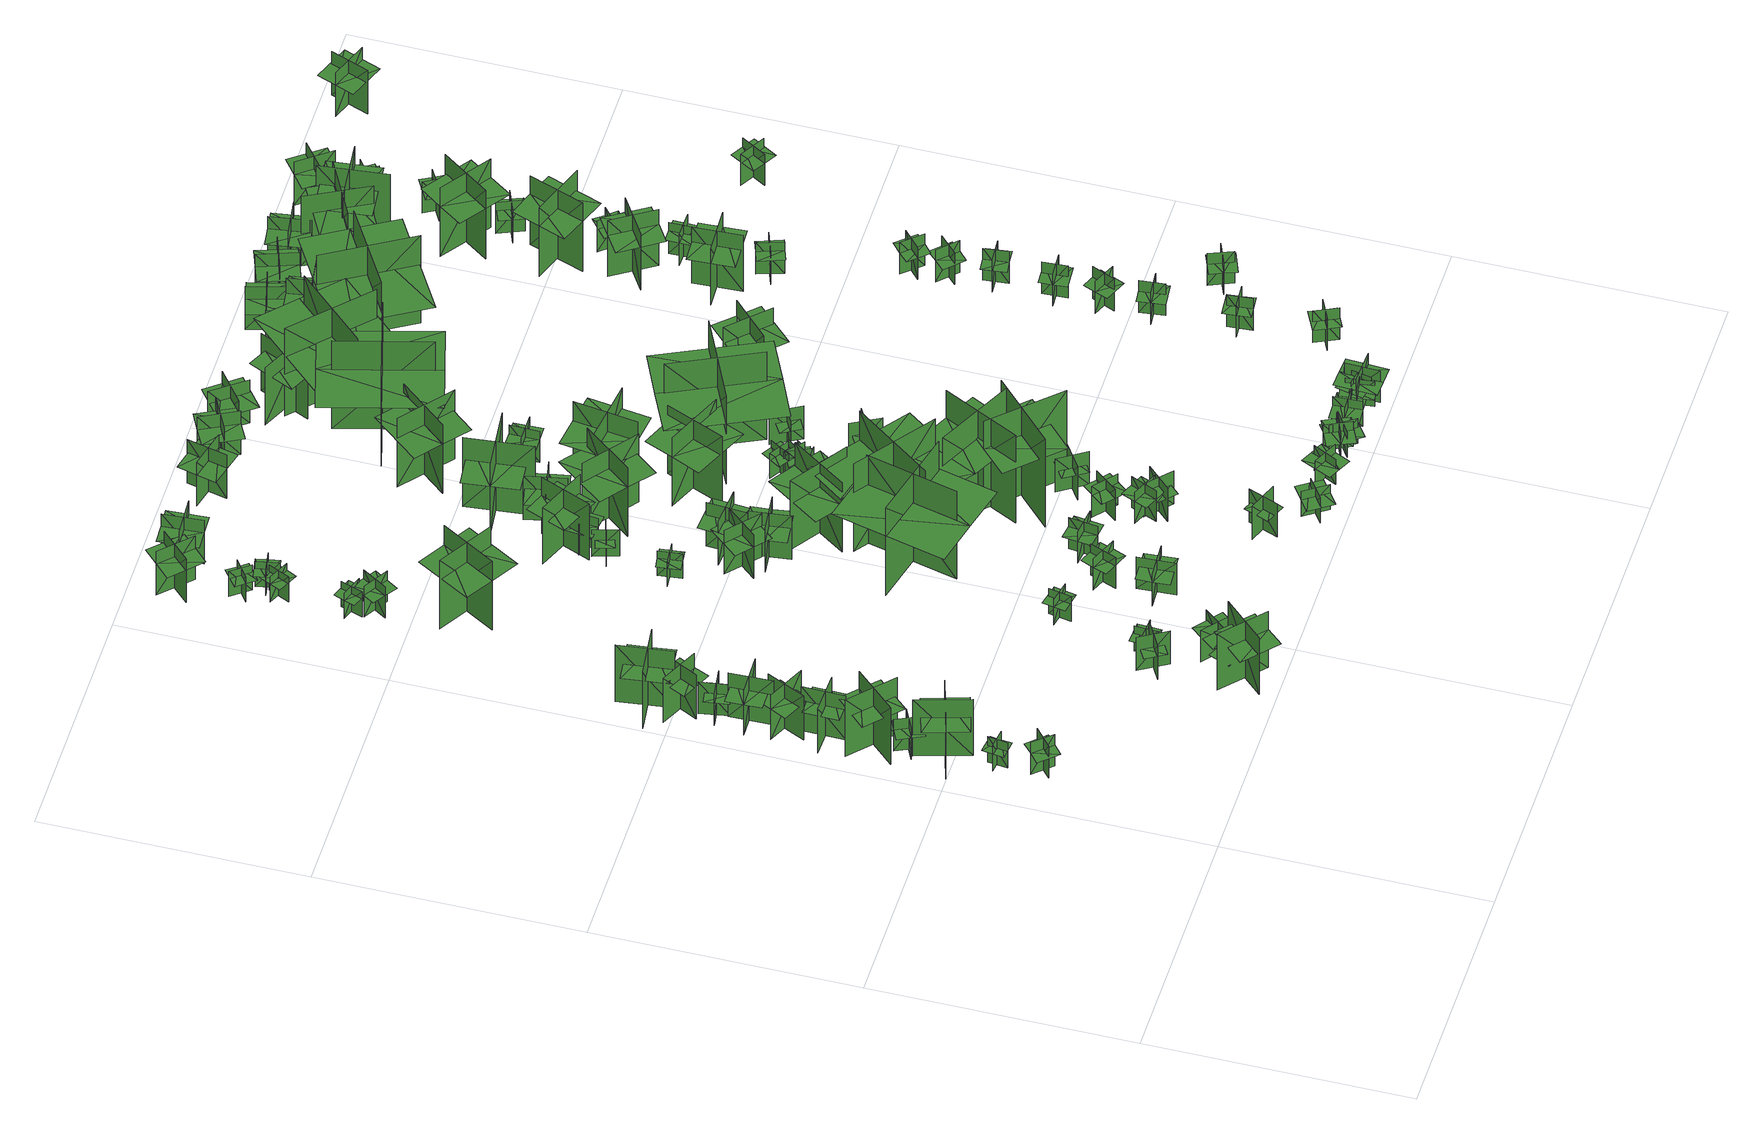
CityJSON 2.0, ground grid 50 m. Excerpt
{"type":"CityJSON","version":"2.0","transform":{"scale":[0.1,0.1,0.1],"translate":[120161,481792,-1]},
"CityObjects":{
"tree1":{"type":"SolitaryVegetationObject","geometry":[{"type":"MultiSurface","lod":"1","boundaries":[[[0,1,2]],[[0,2,3]],[[4,5,6]],[[4,6,7]],[[8,9,10]],[[8,10,11]],[[8,12,13]],[[8,13,9]]]}]},
"tree2":{"type":"SolitaryVegetationObject","geometry":[{"type":"MultiSurface","lod":"1","boundaries":[[[14,15,16]],[[14,16,17]],[[18,19,20]],[[18,20,21]],[[22,23,24]],[[22,24,25]],[[22,26,27]],[[22,27,23]]]}]},
"tree3":{"type":"SolitaryVegetationObject","geometry":[{"type":"MultiSurface","lod":"1","boundaries":[[[28,29,30]],[[28,30,31]],[[32,33,34]],[[32,34,35]],[[36,37,38]],[[36,38,39]],[[36,39,40]],[[36,40,41]]]}]},
"tree4":{"type":"SolitaryVegetationObject","geometry":[{"type":"MultiSurface","lod":"1","boundaries":[[[42,43,44]],[[42,44,45]],[[46,47,48]],[[46,48,49]],[[50,51,52]],[[50,52,53]],[[50,54,55]],[[50,55,51]]]}]},
"tree5":{"type":"SolitaryVegetationObject","geometry":[{"type":"MultiSurface","lod":"1","boundaries":[[[56,57,58]],[[56,58,59]],[[60,61,62]],[[60,62,63]],[[64,65,66]],[[64,66,67]],[[64,67,68]],[[64,68,69]]]}]},
"tree6":{"type":"SolitaryVegetationObject","geometry":[{"type":"MultiSurface","lod":"1","boundaries":[[[70,71,72]],[[70,72,73]],[[74,75,76]],[[74,76,77]],[[78,79,80]],[[78,80,81]],[[78,81,82]],[[78,82,83]]]}]},
"tree7":{"type":"SolitaryVegetationObject","geometry":[{"type":"MultiSurface","lod":"1","boundaries":[[[84,85,86]],[[84,86,87]],[[88,89,90]],[[88,90,91]],[[92,93,94]],[[92,94,95]],[[92,95,96]],[[92,96,97]]]}]},
"tree8":{"type":"SolitaryVegetationObject","geometry":[{"type":"MultiSurface","lod":"1","boundaries":[[[98,99,100]],[[98,100,101]],[[102,103,104]],[[102,104,105]],[[106,107,108]],[[106,108,109]],[[106,109,110]],[[106,110,111]]]}]},
"tree9":{"type":"SolitaryVegetationObject","geometry":[{"type":"MultiSurface","lod":"1","boundaries":[[[112,113,114]],[[112,114,115]],[[116,117,118]],[[116,118,119]],[[120,121,122]],[[120,122,123]],[[120,123,124]],[[120,124,125]]]}]},
"tree10":{"type":"SolitaryVegetationObject","geometry":[{"type":"MultiSurface","lod":"1","boundaries":[[[126,127,128]],[[126,128,129]],[[130,131,132]],[[130,132,133]],[[134,135,136]],[[134,136,137]],[[134,137,138]],[[134,138,139]]]}]},
"tree11":{"type":"SolitaryVegetationObject","geometry":[{"type":"MultiSurface","lod":"1","boundaries":[[[140,141,142]],[[140,142,143]],[[144,145,146]],[[144,146,147]],[[148,149,150]],[[148,150,151]],[[148,151,152]],[[148,152,153]]]}]},
"tree12":{"type":"SolitaryVegetationObject","geometry":[{"type":"MultiSurface","lod":"1","boundaries":[[[154,155,156]],[[154,156,157]],[[158,159,160]],[[158,160,161]],[[162,163,164]],[[162,164,165]],[[162,165,166]],[[162,166,167]]]}]},
"tree13":{"type":"SolitaryVegetationObject","geometry":[{"type":"MultiSurface","lod":"1","boundaries":[[[168,169,170]],[[168,170,171]],[[172,173,174]],[[172,174,175]],[[176,177,178]],[[176,178,179]],[[176,179,180]],[[176,180,181]]]}]},
"tree14":{"type":"SolitaryVegetationObject","geometry":[{"type":"MultiSurface","lod":"1","boundaries":[[[182,183,184]],[[182,184,185]],[[186,187,188]],[[186,188,189]],[[190,191,192]],[[190,192,193]],[[190,193,194]],[[190,194,195]]]}]},
"tree15":{"type":"SolitaryVegetationObject","geometry":[{"type":"MultiSurface","lod":"1","boundaries":[[[196,197,198]],[[196,198,199]],[[200,201,202]],[[200,202,203]],[[204,205,206]],[[204,206,207]],[[204,207,208]],[[204,208,209]]]}]},
"tree16":{"type":"SolitaryVegetationObject","geometry":[{"type":"MultiSurface","lod":"1","boundaries":[[[210,211,212]],[[210,212,213]],[[214,215,216]],[[214,216,217]],[[218,219,220]],[[218,220,221]],[[218,221,222]],[[218,222,223]]]}]},
"tree17":{"type":"SolitaryVegetationObject","geometry":[{"type":"MultiSurface","lod":"1","boundaries":[[[224,225,226]],[[224,226,227]],[[228,229,230]],[[228,230,231]],[[232,233,234]],[[232,234,235]],[[232,235,236]],[[232,236,237]]]}]},
"tree18":{"type":"SolitaryVegetationObject","geometry":[{"type":"MultiSurface","lod":"1","boundaries":[[[238,239,240]],[[238,240,241]],[[242,243,244]],[[242,244,245]],[[246,247,248]],[[246,248,249]],[[246,249,250]],[[246,250,251]]]}]},
"tree19":{"type":"SolitaryVegetationObject","geometry":[{"type":"MultiSurface","lod":"1","boundaries":[[[252,253,254]],[[252,254,255]],[[256,257,258]],[[256,258,259]],[[260,261,262]],[[260,262,263]],[[260,263,264]],[[260,264,265]]]}]},
"tree20":{"type":"SolitaryVegetationObject","geometry":[{"type":"MultiSurface","lod":"1","boundaries":[[[266,267,268]],[[266,268,269]],[[270,271,272]],[[270,272,273]],[[274,275,276]],[[274,276,277]],[[274,277,278]],[[274,278,279]]]}]},
"tree21":{"type":"SolitaryVegetationObject","geometry":[{"type":"MultiSurface","lod":"1","boundaries":[[[280,281,282]],[[280,282,283]],[[284,285,286]],[[284,286,287]],[[288,289,290]],[[288,290,291]],[[288,291,292]],[[288,292,293]]]}]},
"tree22":{"type":"SolitaryVegetationObject","geometry":[{"type":"MultiSurface","lod":"1","boundaries":[[[294,295,296]],[[294,296,297]],[[298,299,300]],[[298,300,301]],[[302,303,304]],[[302,304,305]],[[302,305,306]],[[302,306,307]]]}]},
"tree23":{"type":"SolitaryVegetationObject","geometry":[{"type":"MultiSurface","lod":"1","boundaries":[[[308,309,310]],[[308,310,311]],[[312,313,314]],[[312,314,315]],[[316,317,318]],[[316,318,319]],[[316,319,320]],[[316,320,321]]]}]},
"tree24":{"type":"SolitaryVegetationObject","geometry":[{"type":"MultiSurface","lod":"1","boundaries":[[[322,323,324]],[[322,324,325]],[[326,327,328]],[[326,328,329]],[[330,331,332]],[[330,332,333]],[[330,333,334]],[[330,334,335]]]}]},
"tree25":{"type":"SolitaryVegetationObject","geometry":[{"type":"MultiSurface","lod":"1","boundaries":[[[336,337,338]],[[336,338,339]],[[340,341,342]],[[340,342,343]],[[344,345,346]],[[344,346,347]],[[344,347,348]],[[344,348,349]]]}]},
"tree26":{"type":"SolitaryVegetationObject","geometry":[{"type":"MultiSurface","lod":"1","boundaries":[[[350,351,352]],[[350,352,353]],[[354,355,356]],[[354,356,357]],[[358,359,360]],[[358,360,361]],[[358,361,362]],[[358,362,363]]]}]},
"tree27":{"type":"SolitaryVegetationObject","geometry":[{"type":"MultiSurface","lod":"1","boundaries":[[[364,365,366]],[[364,366,367]],[[368,369,370]],[[368,370,371]],[[372,373,374]],[[372,374,375]],[[372,375,376]],[[372,376,377]]]}]},
"tree28":{"type":"SolitaryVegetationObject","geometry":[{"type":"MultiSurface","lod":"1","boundaries":[[[378,379,380]],[[378,380,381]],[[382,383,384]],[[382,384,385]],[[386,387,388]],[[386,388,389]],[[386,389,390]],[[386,390,391]]]}]},
"tree29":{"type":"SolitaryVegetationObject","geometry":[{"type":"MultiSurface","lod":"1","boundaries":[[[392,393,394]],[[392,394,395]],[[396,397,398]],[[396,398,399]],[[400,401,402]],[[400,402,403]],[[400,403,404]],[[400,404,405]]]}]},
"tree30":{"type":"SolitaryVegetationObject","geometry":[{"type":"MultiSurface","lod":"1","boundaries":[[[406,407,408]],[[406,408,409]],[[410,411,412]],[[410,412,413]],[[414,415,416]],[[414,416,417]],[[414,417,418]],[[414,418,419]]]}]},
"tree31":{"type":"SolitaryVegetationObject","geometry":[{"type":"MultiSurface","lod":"1","boundaries":[[[420,421,422]],[[420,422,423]],[[424,425,426]],[[424,426,427]],[[428,429,430]],[[428,430,431]],[[428,431,432]],[[428,432,433]]]}]},
"tree32":{"type":"SolitaryVegetationObject","geometry":[{"type":"MultiSurface","lod":"1","boundaries":[[[434,435,436]],[[434,436,437]],[[438,439,440]],[[438,440,441]],[[442,443,444]],[[442,444,445]],[[442,445,446]],[[442,446,447]]]}]},
"tree33":{"type":"SolitaryVegetationObject","geometry":[{"type":"MultiSurface","lod":"1","boundaries":[[[448,449,450]],[[448,450,451]],[[452,453,454]],[[452,454,455]],[[456,457,458]],[[456,458,459]],[[456,459,460]],[[456,460,461]]]}]},
"tree34":{"type":"SolitaryVegetationObject","geometry":[{"type":"MultiSurface","lod":"1","boundaries":[[[462,463,464]],[[462,464,465]],[[466,467,468]],[[466,468,469]],[[470,471,472]],[[470,472,473]],[[470,473,474]],[[470,474,475]]]}]},
"tree35":{"type":"SolitaryVegetationObject","geometry":[{"type":"MultiSurface","lod":"1","boundaries":[[[476,477,478]],[[476,478,479]],[[480,481,482]],[[480,482,483]],[[484,485,486]],[[484,486,487]],[[484,487,488]],[[484,488,489]]]}]},
"tree36":{"type":"SolitaryVegetationObject","geometry":[{"type":"MultiSurface","lod":"1","boundaries":[[[490,491,492]],[[490,492,493]],[[494,495,496]],[[494,496,497]],[[498,499,500]],[[498,500,501]],[[498,501,502]],[[498,502,503]]]}]},
"tree37":{"type":"SolitaryVegetationObject","geometry":[{"type":"MultiSurface","lod":"1","boundaries":[[[504,505,506]],[[504,506,507]],[[508,509,510]],[[508,510,511]],[[512,513,514]],[[512,514,515]],[[512,515,516]],[[512,516,517]]]}]},
"tree38":{"type":"SolitaryVegetationObject","geometry":[{"type":"MultiSurface","lod":"1","boundaries":[[[518,519,520]],[[518,520,521]],[[522,523,524]],[[522,524,525]],[[526,527,528]],[[526,528,529]],[[526,527,530]],[[526,530,531]]]}]},
"tree39":{"type":"SolitaryVegetationObject","geometry":[{"type":"MultiSurface","lod":"1","boundaries":[[[532,533,534]],[[532,534,535]],[[536,537,538]],[[536,538,539]],[[540,541,542]],[[540,542,543]],[[540,543,544]],[[540,544,545]]]}]},
"tree40":{"type":"SolitaryVegetationObject","geometry":[{"type":"MultiSurface","lod":"1","boundaries":[[[546,547,548]],[[546,548,549]],[[550,551,552]],[[550,552,553]],[[554,555,556]],[[554,556,557]],[[554,557,558]],[[554,558,559]]]}]},
"tree41":{"type":"SolitaryVegetationObject","geometry":[{"type":"MultiSurface","lod":"1","boundaries":[[[560,561,562]],[[560,562,563]],[[564,565,566]],[[564,566,567]],[[568,569,570]],[[568,570,571]],[[568,571,572]],[[568,572,573]]]}]},
"tree42":{"type":"SolitaryVegetationObject","geometry":[{"type":"MultiSurface","lod":"1","boundaries":[[[574,575,576]],[[574,576,577]],[[578,579,580]],[[578,580,581]],[[582,583,584]],[[582,584,585]],[[582,585,586]],[[582,586,587]]]}]},
"tree43":{"type":"SolitaryVegetationObject","geometry":[{"type":"MultiSurface","lod":"1","boundaries":[[[588,589,590]],[[588,590,591]],[[592,593,594]],[[592,594,595]],[[596,597,598]],[[596,598,599]],[[596,599,600]],[[596,600,601]]]}]},
"tree44":{"type":"SolitaryVegetationObject","geometry":[{"type":"MultiSurface","lod":"1","boundaries":[[[602,603,604]],[[602,604,605]],[[606,607,608]],[[606,608,609]],[[610,611,612]],[[610,612,613]],[[610,613,614]],[[610,614,615]]]}]},
"tree45":{"type":"SolitaryVegetationObject","geometry":[{"type":"MultiSurface","lod":"1","boundaries":[[[616,617,618]],[[616,618,619]],[[620,621,622]],[[620,622,623]],[[624,625,626]],[[624,626,627]],[[624,627,628]],[[624,628,629]]]}]},
"tree46":{"type":"SolitaryVegetationObject","geometry":[{"type":"MultiSurface","lod":"1","boundaries":[[[630,631,632]],[[630,632,633]],[[634,635,636]],[[634,636,637]],[[638,639,640]],[[638,640,641]],[[638,641,642]],[[638,642,643]]]}]},
"tree47":{"type":"SolitaryVegetationObject","geometry":[{"type":"MultiSurface","lod":"1","boundaries":[[[644,645,646]],[[644,646,647]],[[648,649,650]],[[648,650,651]],[[652,653,654]],[[652,654,655]],[[652,655,656]],[[652,656,657]]]}]},
"tree48":{"type":"SolitaryVegetationObject","geometry":[{"type":"MultiSurface","lod":"1","boundaries":[[[658,659,660]],[[658,660,661]],[[662,663,664]],[[662,664,665]],[[666,667,668]],[[666,668,669]],[[666,669,670]],[[666,670,671]]]}]},
"tree49":{"type":"SolitaryVegetationObject","geometry":[{"type":"MultiSurface","lod":"1","boundaries":[[[672,673,674]],[[672,674,675]],[[676,677,678]],[[676,678,679]],[[680,681,682]],[[680,682,683]],[[680,683,684]],[[680,684,685]]]}]},
"tree50":{"type":"SolitaryVegetationObject","geometry":[{"type":"MultiSurface","lod":"1","boundaries":[[[686,687,688]],[[686,688,689]],[[690,691,692]],[[690,692,693]],[[694,695,696]],[[694,696,697]],[[694,697,698]],[[694,698,699]]]}]},
"tree51":{"type":"SolitaryVegetationObject","geometry":[{"type":"MultiSurface","lod":"1","boundaries":[[[700,701,702]],[[700,702,703]],[[704,705,706]],[[704,706,707]],[[708,709,710]],[[708,710,711]],[[708,711,712]],[[708,712,713]]]}]},
"tree52":{"type":"SolitaryVegetationObject","geometry":[{"type":"MultiSurface","lod":"1","boundaries":[[[714,715,716]],[[714,716,717]],[[718,719,720]],[[718,720,721]],[[722,723,724]],[[722,724,725]],[[722,725,726]],[[722,726,727]]]}]},
"tree53":{"type":"SolitaryVegetationObject","geometry":[{"type":"MultiSurface","lod":"1","boundaries":[[[728,729,730]],[[728,730,731]],[[732,733,734]],[[732,734,735]],[[736,737,738]],[[736,738,739]],[[736,739,740]],[[736,740,741]]]}]},
"tree54":{"type":"SolitaryVegetationObject","geometry":[{"type":"MultiSurface","lod":"1","boundaries":[[[742,743,744]],[[742,744,745]],[[746,747,748]],[[746,748,749]],[[750,751,752]],[[750,752,753]],[[750,753,754]],[[750,754,755]]]}]},
"tree55":{"type":"SolitaryVegetationObject","geometry":[{"type":"MultiSurface","lod":"1","boundaries":[[[756,757,758]],[[756,758,759]],[[760,761,762]],[[760,762,763]],[[764,765,766]],[[764,766,767]],[[764,767,768]],[[764,768,769]]]}]},
"tree56":{"type":"SolitaryVegetationObject","geometry":[{"type":"MultiSurface","lod":"1","boundaries":[[[770,771,772]],[[770,772,773]],[[774,775,776]],[[774,776,777]],[[778,779,780]],[[778,780,781]],[[778,781,782]],[[778,782,783]]]}]},
"tree57":{"type":"SolitaryVegetationObject","geometry":[{"type":"MultiSurface","lod":"1","boundaries":[[[784,785,786]],[[784,786,787]],[[788,789,790]],[[788,790,791]],[[792,793,794]],[[792,794,795]],[[792,795,796]],[[792,796,797]]]}]},
"tree58":{"type":"SolitaryVegetationObject","geometry":[{"type":"MultiSurface","lod":"1","boundaries":[[[798,799,800]],[[798,800,801]],[[802,803,804]],[[802,804,805]],[[806,807,808]],[[806,808,809]],[[806,809,810]],[[806,810,811]]]}]},
"tree59":{"type":"SolitaryVegetationObject","geometry":[{"type":"MultiSurface","lod":"1","boundaries":[[[812,813,814]],[[812,814,815]],[[816,817,818]],[[816,818,819]],[[820,821,822]],[[820,822,823]],[[820,823,824]],[[820,824,825]]]}]},
"tree60":{"type":"SolitaryVegetationObject","geometry":[{"type":"MultiSurface","lod":"1","boundaries":[[[826,827,828]],[[826,828,829]],[[830,831,832]],[[830,832,833]],[[834,835,836]],[[834,836,837]],[[834,837,838]],[[834,838,839]]]}]},
"tree61":{"type":"SolitaryVegetationObject","geometry":[{"type":"MultiSurface","lod":"1","boundaries":[[[840,841,842]],[[840,842,843]],[[844,845,846]],[[844,846,847]],[[848,849,850]],[[848,850,851]],[[848,851,852]],[[848,852,853]]]}]},
"tree62":{"type":"SolitaryVegetationObject","geometry":[{"type":"MultiSurface","lod":"1","boundaries":[[[854,855,856]],[[854,856,857]],[[858,859,860]],[[858,860,861]],[[862,863,864]],[[862,864,865]],[[862,865,866]],[[862,866,867]]]}]},
"tree63":{"type":"SolitaryVegetationObject","geometry":[{"type":"MultiSurface","lod":"1","boundaries":[[[868,869,870]],[[868,870,871]],[[872,873,874]],[[872,874,875]],[[876,877,878]],[[876,878,879]],[[876,879,880]],[[876,880,881]]]}]},
"tree64":{"type":"SolitaryVegetationObject","geometry":[{"type":"MultiSurface","lod":"1","boundaries":[[[882,883,884]],[[882,884,885]],[[886,887,888]],[[886,888,889]],[[890,891,892]],[[890,892,893]],[[890,893,894]],[[890,894,895]]]}]},
"tree65":{"type":"SolitaryVegetationObject","geometry":[{"type":"MultiSurface","lod":"1","boundaries":[[[896,897,898]],[[896,898,899]],[[900,901,902]],[[900,902,903]],[[904,905,906]],[[904,906,907]],[[904,907,908]],[[904,908,909]]]}]},
"tree66":{"type":"SolitaryVegetationObject","geometry":[{"type":"MultiSurface","lod":"1","boundaries":[[[910,911,912]],[[910,912,913]],[[914,915,916]],[[914,916,917]],[[918,919,920]],[[918,920,921]],[[918,921,922]],[[918,922,923]]]}]},
"tree67":{"type":"SolitaryVegetationObject","geometry":[{"type":"MultiSurface","lod":"1","boundaries":[[[924,925,926]],[[924,926,927]],[[928,929,930]],[[928,930,931]],[[932,933,934]],[[932,934,935]],[[932,935,936]],[[932,936,937]]]}]},
"tree68":{"type":"SolitaryVegetationObject","geometry":[{"type":"MultiSurface","lod":"1","boundaries":[[[938,939,940]],[[938,940,941]],[[942,943,944]],[[942,944,945]],[[946,947,948]],[[946,948,949]],[[946,949,950]],[[946,950,951]]]}]},
"tree69":{"type":"SolitaryVegetationObject","geometry":[{"type":"MultiSurface","lod":"1","boundaries":[[[952,953,954]],[[952,954,955]],[[956,957,958]],[[956,958,959]],[[960,961,962]],[[960,962,963]],[[960,963,964]],[[960,964,965]]]}]},
"tree70":{"type":"SolitaryVegetationObject","geometry":[{"type":"MultiSurface","lod":"1","boundaries":[[[966,967,968]],[[966,968,969]],[[970,971,972]],[[970,972,973]],[[974,975,976]],[[974,976,977]],[[974,977,978]],[[974,978,979]]]}]},
"tree71":{"type":"SolitaryVegetationObject","geometry":[{"type":"MultiSurface","lod":"1","boundaries":[[[980,981,982]],[[980,982,983]],[[984,985,986]],[[984,986,987]],[[988,989,990]],[[988,990,991]],[[988,991,992]],[[988,992,993]]]}]},
"tree72":{"type":"SolitaryVegetationObject","geometry":[{"type":"MultiSurface","lod":"1","boundaries":[[[994,995,996]],[[994,996,997]],[[998,999,1000]],[[998,1000,1001]],[[1002,1003,1004]],[[1002,1004,1005]],[[1002,1005,1006]],[[1002,1006,1007]]]}]},
"tree73":{"type":"SolitaryVegetationObject","geometry":[{"type":"MultiSurface","lod":"1","boundaries":[[[1008,1009,1010]],[[1008,1010,1011]],[[1012,1013,1014]],[[1012,1014,1015]],[[1016,1017,1018]],[[1016,1018,1019]],[[1016,1020,1021]],[[1016,1021,1017]]]}]},
"tree74":{"type":"SolitaryVegetationObject","geometry":[{"type":"MultiSurface","lod":"1","boundaries":[[[1022,1023,1024]],[[1022,1024,1025]],[[1026,1027,1028]],[[1026,1028,1029]],[[1030,1031,1032]],[[1030,1032,1033]],[[1030,1033,1034]],[[1030,1034,1035]]]}]},
"tree75":{"type":"SolitaryVegetationObject","geometry":[{"type":"MultiSurface","lod":"1","boundaries":[[[1036,1037,1038]],[[1036,1038,1039]],[[1040,1041,1042]],[[1040,1042,1043]],[[1044,1045,1046]],[[1044,1046,1047]],[[1044,1047,1048]],[[1044,1048,1049]]]}]},
"tree76":{"type":"SolitaryVegetationObject","geometry":[{"type":"MultiSurface","lod":"1","boundaries":[[[1050,1051,1052]],[[1050,1052,1053]],[[1054,1055,1056]],[[1054,1056,1057]],[[1058,1059,1060]],[[1058,1060,1061]],[[1058,1062,1063]],[[1058,1063,1059]]]}]},
"tree77":{"type":"SolitaryVegetationObject","geometry":[{"type":"MultiSurface","lod":"1","boundaries":[[[1064,1065,1066]],[[1064,1066,1067]],[[1068,1069,1070]],[[1068,1070,1071]],[[1072,1073,1074]],[[1072,1074,1075]],[[1072,1075,1076]],[[1072,1076,1077]]]}]},
"tree78":{"type":"SolitaryVegetationObject","geometry":[{"type":"MultiSurface","lod":"1","boundaries":[[[1078,1079,1080]],[[1078,1080,1081]],[[1082,1083,1084]],[[1082,1084,1085]],[[1086,1087,1088]],[[1086,1088,1089]],[[1086,1090,1091]],[[1086,1091,1087]]]}]},
"tree79":{"type":"SolitaryVegetationObject","geometry":[{"type":"MultiSurface","lod":"1","boundaries":[[[1092,1093,1094]],[[1092,1094,1095]],[[1096,1097,1098]],[[1096,1098,1099]],[[1100,1101,1102]],[[1100,1102,1103]],[[1100,1104,1105]],[[1100,1105,1101]]]}]},
"tree80":{"type":"SolitaryVegetationObject","geometry":[{"type":"MultiSurface","lod":"1","boundaries":[[[1106,1107,1108]],[[1106,1108,1109]],[[1110,1111,1112]],[[1110,1112,1113]],[[1114,1115,1116]],[[1114,1116,1117]],[[1114,1118,1119]],[[1114,1119,1115]]]}]},
"tree81":{"type":"SolitaryVegetationObject","geometry":[{"type":"MultiSurface","lod":"1","boundaries":[[[1120,1121,1122]],[[1120,1122,1123]],[[1124,1125,1126]],[[1124,1126,1127]],[[1128,1129,1130]],[[1128,1130,1131]],[[1128,1131,1132]],[[1128,1132,1133]]]}]},
"tree82":{"type":"SolitaryVegetationObject","geometry":[{"type":"MultiSurface","lod":"1","boundaries":[[[1134,1135,1136]],[[1134,1136,1137]],[[1138,1139,1140]],[[1138,1140,1141]],[[1142,1143,1144]],[[1142,1144,1145]],[[1142,1145,1146]],[[1142,1146,1147]]]}]},
"tree83":{"type":"SolitaryVegetationObject","geometry":[{"type":"MultiSurface","lod":"1","boundaries":[[[1148,1149,1150]],[[1148,1150,1151]],[[1152,1153,1154]],[[1152,1154,1155]],[[1156,1157,1158]],[[1156,1158,1159]],[[1156,1160,1161]],[[1156,1161,1157]]]}]},
"tree84":{"type":"SolitaryVegetationObject","geometry":[{"type":"MultiSurface","lod":"1","boundaries":[[[1162,1163,1164]],[[1162,1164,1165]],[[1166,1167,1168]],[[1166,1168,1169]],[[1170,1171,1172]],[[1170,1172,1173]],[[1170,1174,1175]],[[1170,1175,1171]]]}]},
"tree85":{"type":"SolitaryVegetationObject","geometry":[{"type":"MultiSurface","lod":"1","boundaries":[[[1176,1177,1178]],[[1176,1178,1179]],[[1180,1181,1182]],[[1180,1182,1183]],[[1184,1185,1186]],[[1184,1186,1187]],[[1184,1188,1189]],[[1184,1189,1185]]]}]},
"tree86":{"type":"SolitaryVegetationObject","geometry":[{"type":"MultiSurface","lod":"1","boundaries":[[[1190,1191,1192]],[[1190,1192,1193]],[[1194,1195,1196]],[[1194,1196,1197]],[[1198,1199,1200]],[[1198,1200,1201]],[[1198,1202,1203]],[[1198,1203,1199]]]}]},
"tree87":{"type":"SolitaryVegetationObject","geometry":[{"type":"MultiSurface","lod":"1","boundaries":[[[1204,1205,1206]],[[1204,1206,1207]],[[1208,1209,1210]],[[1208,1210,1211]],[[1212,1213,1214]],[[1212,1214,1215]],[[1212,1215,1216]],[[1212,1216,1217]]]}]},
"tree88":{"type":"SolitaryVegetationObject","geometry":[{"type":"MultiSurface","lod":"1","boundaries":[[[1218,1219,1220]],[[1218,1220,1221]],[[1222,1223,1224]],[[1222,1224,1225]],[[1226,1227,1228]],[[1226,1228,1229]],[[1226,1229,1230]],[[1226,1230,1231]]]}]},
"tree89":{"type":"SolitaryVegetationObject","geometry":[{"type":"MultiSurface","lod":"1","boundaries":[[[1232,1233,1234]],[[1232,1234,1235]],[[1236,1237,1238]],[[1236,1238,1239]],[[1240,1241,1242]],[[1240,1242,1243]],[[1240,1244,1245]],[[1240,1245,1241]]]}]},
"tree90":{"type":"SolitaryVegetationObject","geometry":[{"type":"MultiSurface","lod":"1","boundaries":[[[1246,1247,1248]],[[1246,1248,1249]],[[1250,1251,1252]],[[1250,1252,1253]],[[1254,1255,1256]],[[1254,1256,1257]],[[1254,1258,1259]],[[1254,1259,1255]]]}]},
"tree91":{"type":"SolitaryVegetationObject","geometry":[{"type":"MultiSurface","lod":"1","boundaries":[[[1260,1261,1262]],[[1260,1262,1263]],[[1264,1265,1266]],[[1264,1266,1267]],[[1268,1269,1270]],[[1268,1270,1271]],[[1268,1271,1272]],[[1268,1272,1273]]]}]},
"tree92":{"type":"SolitaryVegetationObject","geometry":[{"type":"MultiSurface","lod":"1","boundaries":[[[1274,1275,1276]],[[1274,1276,1277]],[[1278,1279,1280]],[[1278,1280,1281]],[[1282,1283,1284]],[[1282,1284,1285]],[[1282,1286,1287]],[[1282,1287,1283]]]}]},
"tree93":{"type":"SolitaryVegetationObject","geometry":[{"type":"MultiSurface","lod":"1","boundaries":[[[1288,1289,1290]],[[1288,1290,1291]],[[1292,1293,1294]],[[1292,1294,1295]],[[1296,1297,1298]],[[1296,1298,1299]],[[1296,1299,1300]],[[1296,1300,1301]]]}]},
"tree94":{"type":"SolitaryVegetationObject","geometry":[{"type":"MultiSurface","lod":"1","boundaries":[[[1302,1303,1304]],[[1302,1304,1305]],[[1306,1307,1308]],[[1306,1308,1309]],[[1310,1311,1312]],[[1310,1312,1313]],[[1310,1313,1314]],[[1310,1314,1315]]]}]},
"tree95":{"type":"SolitaryVegetationObject","geometry":[{"type":"MultiSurface","lod":"1","boundaries":[[[1316,1317,1318]],[[1316,1318,1319]],[[1320,1321,1322]],[[1320,1322,1323]],[[1324,1325,1326]],[[1324,1326,1327]],[[1324,1327,1328]],[[1324,1328,1329]]]}]},
"tree96":{"type":"SolitaryVegetationObject","geometry":[{"type":"MultiSurface","lod":"1","boundaries":[[[1330,1331,1332]],[[1330,1332,1333]],[[1334,1335,1336]],[[1334,1336,1337]],[[1338,1339,1340]],[[1338,1340,1341]],[[1338,1341,1342]],[[1338,1342,1343]]]}]},
"tree97":{"type":"SolitaryVegetationObject","geometry":[{"type":"MultiSurface","lod":"1","boundaries":[[[1344,1345,1346]],[[1344,1346,1347]],[[1348,1349,1350]],[[1348,1350,1351]],[[1352,1353,1354]],[[1352,1354,1355]],[[1352,1356,1357]],[[1352,1357,1353]]]}]},
"tree98":{"type":"SolitaryVegetationObject","geometry":[{"type":"MultiSurface","lod":"1","boundaries":[[[1358,1359,1360]],[[1358,1360,1361]],[[1362,1363,1364]],[[1362,1364,1365]],[[1366,1367,1368]],[[1366,1368,1369]],[[1366,1369,1370]],[[1366,1370,1371]]]}]},
"tree99":{"type":"SolitaryVegetationObject","geometry":[{"type":"MultiSurface","lod":"1","boundaries":[[[1372,1373,1374]],[[1372,1374,1375]],[[1376,1377,1378]],[[1376,1378,1379]],[[1380,1381,1382]],[[1380,1382,1383]],[[1380,1383,1384]],[[1380,1384,1385]]]}]},
"tree100":{"type":"SolitaryVegetationObject","geometry":[{"type":"MultiSurface","lod":"1","boundaries":[[[1386,1387,1388]],[[1386,1388,1389]],[[1390,1391,1392]],[[1390,1392,1393]],[[1394,1395,1396]],[[1394,1396,1397]],[[1394,1398,1399]],[[1394,1399,1395]]]}]},
"tree101":{"type":"SolitaryVegetationObject","geometry":[{"type":"MultiSurface","lod":"1","boundaries":[[[1400,1401,1402]],[[1400,1402,1403]],[[1404,1405,1406]],[[1404,1406,1407]],[[1408,1409,1410]],[[1408,1410,1411]],[[1408,1411,1412]],[[1408,1412,1413]]]}]},
"tree102":{"type":"SolitaryVegetationObject","geometry":[{"type":"MultiSurface","lod":"1","boundaries":[[[1414,1415,1416]],[[1414,1416,1417]],[[1418,1419,1420]],[[1418,1420,1421]],[[1422,1423,1424]],[[1422,1424,1425]],[[1422,1425,1426]],[[1422,1426,1427]]]}]},
"tree103":{"type":"SolitaryVegetationObject","geometry":[{"type":"MultiSurface","lod":"1","boundaries":[[[1428,1429,1430]],[[1428,1430,1431]],[[1432,1433,1434]],[[1432,1434,1435]],[[1436,1437,1438]],[[1436,1438,1439]],[[1436,1439,1440]],[[1436,1440,1441]]]}]},
"tree104":{"type":"SolitaryVegetationObject","geometry":[{"type":"MultiSurface","lod":"1","boundaries":[[[1442,1443,1444]],[[1442,1444,1445]],[[1446,1447,1448]],[[1446,1448,1449]],[[1450,1451,1452]],[[1450,1452,1453]],[[1450,1453,1454]],[[1450,1454,1455]]]}]},
"tree105":{"type":"SolitaryVegetationObject","geometry":[{"type":"MultiSurface","lod":"1","boundaries":[[[1456,1457,1458]],[[1456,1458,1459]],[[1460,1461,1462]],[[1460,1462,1463]],[[1464,1465,1466]],[[1464,1466,1467]],[[1464,1467,1468]],[[1464,1468,1469]]]}]},
"tree106":{"type":"SolitaryVegetationObject","geometry":[{"type":"MultiSurface","lod":"1","boundaries":[[[1470,1471,1472]],[[1470,1472,1473]],[[1474,1475,1476]],[[1474,1476,1477]],[[1478,1479,1480]],[[1478,1480,1481]],[[1478,1481,1482]],[[1478,1482,1483]]]}]}
},
"vertices":[
[109,358,16],[73,327,16],[73,327,95],[109,358,95],[73,360,16],[104,325,16],[104,325,95],[73,360,95],[73,360,69],[104,325,69],[124,342,69],[92,377,69],[53,343,69],[84,308,69],
[80,403,13],[85,441,13],[85,441,76],[80,403,76],[103,421,13],[66,426,13],[66,426,76],[103,421,76],[103,421,55],[66,426,55],[63,406,55],[101,401,55],[106,442,55],[69,447,55],
[92,469,15],[62,570,15],[62,570,154],[92,469,154],[123,529,15],[123,529,154],[23,499,154],[23,499,15],[123,529,110],[111,570,110],[31,546,110],[43,505,110],[56,463,110],[136,487,110],
[65,605,15],[85,562,15],[85,562,93],[65,605,93],[53,570,15],[96,591,15],[96,591,93],[53,570,93],[53,570,68],[96,591,68],[85,614,68],[42,594,68],[64,547,68],[107,567,68],
[108,611,13],[31,683,13],[31,683,153],[108,611,153],[105,679,13],[105,679,153],[33,602,153],[33,602,13],[105,679,109],[74,708,109],[16,648,109],[48,618,109],[80,588,109],[137,649,109],
[72,694,11],[73,775,11],[73,775,120],[72,694,120],[109,730,11],[109,730,120],[28,732,120],[28,732,11],[109,730,86],[110,764,86],[45,765,86],[44,732,86],[43,698,86],[108,696,86],
[86,838,12],[51,764,12],[51,764,121],[86,838,121],[37,820,12],[37,820,121],[110,785,121],[110,785,12],[37,820,87],[22,789,87],[81,761,87],[95,792,87],[110,823,87],[51,850,87],
[69,906,13],[71,824,13],[71,824,122],[69,906,122],[33,868,13],[33,868,122],[114,870,122],[114,870,13],[33,868,88],[34,834,88],[99,835,88],[98,869,88],[97,903,88],[32,902,88],
[41,923,14],[98,931,14],[98,931,91],[41,923,91],[71,901,14],[71,901,91],[62,958,91],[62,958,14],[71,901,67],[95,904,67],[88,950,67],[64,947,67],[40,943,67],[47,897,67],
[49,958,13],[85,1031,13],[85,1031,122],[49,958,122],[98,975,13],[98,975,122],[25,1011,122],[25,1011,13],[98,975,88],[113,1006,88],[55,1034,88],[40,1004,88],[25,973,88],[84,945,88],
[68,1002,9],[55,1106,9],[55,1106,149],[68,1002,149],[109,1055,9],[109,1055,149],[5,1042,149],[5,1042,9],[109,1055,105],[104,1098,105],[21,1088,105],[26,1045,105],[31,1002,105],[114,1012,105],
[372,30,14],[443,107,14],[443,107,153],[372,30,153],[439,33,14],[439,33,153],[362,104,153],[362,104,14],[439,33,109],[469,66,109],[407,122,109],[378,90,109],[348,58,109],[410,1,109],
[425,91,18],[385,108,18],[385,108,80],[425,91,80],[415,118,18],[397,78,18],[397,78,80],[415,118,80],[415,118,63],[394,127,63],[377,86,63],[397,78,63],[418,69,63],[435,110,63],
[408,240,19],[354,209,19],[354,209,101],[408,240,101],[365,251,19],[396,198,19],[396,198,101],[365,251,101],[369,245,70],[347,232,70],[369,195,70],[391,208,70],[413,220,70],[391,258,70],
[423,98,17],[468,153,17],[468,153,95],[423,98,95],[473,103,17],[418,149,17],[418,149,95],[473,103,95],[471,105,73],[491,130,73],[440,171,73],[420,147,73],[400,122,73],[451,81,73],
[410,267,19],[408,223,19],[408,223,81],[410,267,81],[388,248,19],[432,245,19],[432,245,81],[388,248,81],[388,248,63],[387,226,63],[431,223,63],[432,245,63],[433,268,63],[389,270,63],
[466,438,10],[458,395,10],[458,395,72],[466,438,72],[442,422,10],[485,413,10],[485,413,72],[442,422,72],[442,422,54],[438,400,54],[481,392,54],[485,413,54],[490,435,54],[446,444,54],
[238,1383,19],[133,1446,19],[133,1446,189],[238,1383,189],[218,1462,19],[156,1357,19],[156,1357,189],[218,1462,189],[218,1462,141],[166,1493,141],[104,1389,141],[156,1357,141],[208,1326,141],[270,1431,141],
[141,1626,18],[126,1584,18],[126,1584,80],[141,1626,80],[114,1613,18],[156,1598,18],[156,1598,80],[114,1613,80],[114,1613,63],[107,1593,63],[148,1577,63],[156,1598,63],[163,1619,63],[122,1634,63],
[127,1581,18],[174,1552,18],[174,1552,94],[127,1581,94],[135,1545,18],[165,1592,18],[165,1592,94],[135,1545,94],[135,1545,73],[158,1530,73],[188,1577,73],[165,1592,73],[142,1607,73],[112,1560,73],
[563,307,14],[567,235,14],[567,235,92],[563,307,92],[529,268,14],[601,272,14],[601,272,92],[529,268,92],[532,268,70],[534,237,70],[600,241,70],[598,272,70],[596,303,70],[531,300,70],
[144,1757,20],[125,1717,20],[125,1717,82],[144,1757,82],[116,1748,20],[156,1729,20],[156,1729,82],[116,1748,82],[116,1748,65],[106,1728,65],[146,1709,65],[156,1729,65],[165,1749,65],[125,1768,65],
[138,1786,18],[111,1821,18],[111,1821,80],[138,1786,80],[142,1815,18],[107,1789,18],[107,1789,80],[142,1815,80],[142,1815,63],[129,1833,63],[94,1806,63],[107,1789,63],[120,1771,63],[156,1798,63],
[574,392,13],[554,341,13],[554,341,90],[574,392,90],[540,378,13],[592,357,13],[592,357,90],[540,378,90],[540,378,69],[530,352,69],[582,331,69],[592,357,69],[602,383,69],[551,403,69],
[145,1783,21],[153,1740,21],[153,1740,83],[145,1783,83],[128,1759,21],[171,1767,21],[171,1767,83],[128,1759,83],[128,1759,66],[132,1737,66],[175,1745,66],[171,1767,66],[167,1789,66],[124,1781,66],
[136,1945,13],[82,1890,13],[82,1890,121],[136,1945,121],[85,1945,13],[140,1890,13],[140,1890,121],[85,1945,121],[85,1945,91],[57,1917,91],[112,1863,91],[140,1890,91],[167,1918,91],[112,1972,91],
[387,1098,17],[343,1093,17],[343,1093,78],[387,1098,78],[364,1117,17],[369,1073,17],[369,1073,78],[364,1117,78],[364,1117,61],[342,1114,61],[347,1070,61],[369,1073,61],[391,1075,61],[386,1119,61],
[404,1007,12],[462,956,12],[462,956,120],[404,1007,120],[407,955,12],[458,1014,12],[458,1014,120],[407,955,120],[407,955,90],[436,930,90],[487,989,90],[458,1014,90],[428,1039,90],[378,980,90],
[612,678,11],[612,678,228],[431,723,228],[431,723,11],[503,615,11],[503,615,228],[546,790,228],[546,790,11],[496,588,157],[587,565,157],[641,783,157],[550,806,157],[459,828,157],[405,610,157],
[596,422,13],[651,415,13],[651,415,90],[596,422,90],[619,392,13],[626,447,13],[626,447,90],[619,392,90],[619,392,68],[646,389,68],[653,444,68],[626,447,68],[598,451,68],[591,396,68],
[462,980,11],[471,904,11],[471,904,119],[462,980,119],[429,940,11],[506,949,11],[506,949,119],[429,940,119],[429,940,89],[434,902,89],[511,911,89],[506,949,89],[502,988,89],[425,979,89],
[412,1224,14],[364,1210,14],[364,1210,80],[412,1224,80],[381,1241,14],[395,1194,14],[395,1194,80],[381,1241,80],[382,1235,55],[363,1229,55],[373,1196,55],[392,1202,55],[412,1208,55],[402,1241,55],
[142,1920,13],[219,1924,13],[219,1924,121],[142,1920,121],[181,1885,13],[176,1962,13],[176,1962,121],[181,1885,121],[181,1885,91],[219,1887,91],[215,1965,91],[176,1962,91],[137,1960,91],[142,1883,91],
[463,1057,10],[458,980,10],[458,980,118],[463,1057,118],[424,1024,10],[501,1018,10],[501,1018,118],[424,1024,118],[424,1024,88],[421,985,88],[498,980,88],[501,1018,88],[504,1057,88],[427,1063,88],
[377,1263,15],[432,1257,15],[432,1257,91],[377,1263,91],[400,1234,15],[405,1289,15],[405,1289,91],[400,1234,91],[400,1234,70],[427,1231,70],[433,1286,70],[405,1289,70],[378,1292,70],[372,1237,70],
[435,1277,16],[338,1317,16],[338,1317,155],[435,1277,155],[409,1339,16],[409,1339,155],[369,1242,155],[369,1242,16],[409,1339,111],[368,1355,111],[337,1278,111],[377,1261,111],[418,1245,111],[449,1322,111],
[751,105,13],[774,162,13],[774,162,95],[751,105,95],[791,123,13],[734,145,13],[734,145,95],[791,123,95],[785,125,64],[794,149,64],[754,165,64],[745,141,64],[735,117,64],[775,101,64],
[515,825,8],[588,931,8],[588,931,180],[515,825,180],[601,841,8],[495,914,8],[495,914,180],[601,841,180],[518,822,122],[592,929,122],[538,965,122],[465,859,122],[635,899,122],[561,793,122],
[536,681,11],[536,681,228],[647,831,228],[647,831,11],[519,806,11],[519,806,228],[664,699,228],[664,699,11],[497,823,157],[441,748,157],[622,614,157],[678,689,157],[733,765,157],[553,898,157],
[711,351,19],[762,329,19],[762,329,95],[711,351,95],[725,316,19],[747,367,19],[747,367,95],[725,316,95],[725,316,74],[751,306,74],[772,357,74],[747,367,74],[721,378,74],[700,327,74],
[453,1304,13],[437,1380,13],[437,1380,120],[453,1304,120],[482,1347,13],[406,1331,13],[406,1331,120],[482,1347,120],[482,1347,90],[474,1385,90],[398,1369,90],[406,1331,90],[414,1293,90],[489,1309,90],
[818,80,6],[818,80,68],[848,36,68],[848,36,6],[853,73,6],[853,73,68],[811,44,68],[811,44,6],[860,78,48],[845,100,48],[792,63,48],[807,41,48],[822,19,48],[875,56,48],
[750,393,15],[708,428,15],[708,428,92],[750,393,92],[747,430,15],[712,387,15],[712,387,92],[747,430,92],[747,430,70],[726,448,70],[691,405,70],[712,387,70],[733,370,70],[768,413,70],
[736,299,13],[779,343,13],[779,343,95],[736,299,95],[780,300,13],[736,342,13],[736,342,95],[780,300,95],[775,304,64],[793,323,64],[761,353,64],[744,334,64],[726,316,64],[757,286,64],
[441,1275,8],[537,1200,8],[537,1200,177],[441,1275,177],[451,1195,8],[526,1290,8],[526,1290,177],[451,1195,177],[451,1195,130],[498,1157,130],[574,1253,130],[526,1290,130],[478,1328,130],[403,1232,130],
[438,1490,14],[451,1363,14],[451,1363,185],[438,1490,185],[386,1426,14],[386,1426,185],[514,1440,185],[514,1440,14],[386,1426,131],[392,1373,131],[494,1384,131],[488,1437,131],[482,1490,131],[381,1479,131],
[786,614,10],[668,501,10],[668,501,227],[786,614,227],[682,616,10],[682,616,227],[794,498,227],[794,498,10],[682,616,159],[633,569,159],[722,475,159],[772,521,159],[821,568,159],[731,662,159],
[771,601,9],[625,674,9],[625,674,226],[771,601,226],[738,700,9],[738,700,226],[665,554,226],[665,554,9],[738,700,158],[677,730,158],[619,614,158],[679,584,158],[740,553,158],[798,669,158],
[784,454,15],[751,506,15],[751,506,97],[784,454,97],[793,497,15],[742,463,15],[742,463,97],[793,497,97],[787,493,66],[773,514,66],[737,491,66],[751,469,66],[765,448,66],[801,472,66],
[617,1170,9],[569,1058,9],[569,1058,178],[617,1170,178],[542,1140,9],[653,1092,9],[653,1092,178],[542,1140,178],[542,1140,131],[517,1085,131],[629,1036,131],[653,1092,131],[678,1148,131],[566,1196,131],
[348,1892,10],[366,1968,10],[366,1968,118],[348,1892,118],[392,1919,10],[317,1937,10],[317,1937,118],[392,1919,118],[392,1919,87],[401,1957,87],[326,1975,87],[317,1937,87],[308,1900,87],[383,1881,87],
[944,54,7],[944,54,69],[895,77,69],[895,77,7],[909,43,7],[909,43,69],[931,89,69],[931,89,7],[906,35,49],[930,24,49],[957,82,49],[933,94,49],[909,105,49],[882,47,49],
[686,925,13],[642,924,13],[642,924,75],[686,925,75],[664,946,13],[666,901,13],[666,901,75],[664,946,75],[664,946,57],[642,945,57],[644,901,57],[666,901,57],[688,902,57],[687,946,57],
[514,1274,10],[635,1257,10],[635,1257,179],[514,1274,179],[563,1209,10],[580,1330,10],[580,1330,179],[563,1209,179],[563,1209,132],[623,1201,132],[640,1321,132],[580,1330,132],[519,1338,132],[502,1218,132],
[653,937,14],[693,956,14],[693,956,75],[653,937,75],[681,927,14],[662,967,14],[662,967,75],[681,927,75],[681,927,58],[701,936,58],[682,977,58],[662,967,58],[642,958,58],[660,918,58],
[778,667,15],[730,705,15],[730,705,97],[778,667,97],[773,710,15],[735,662,15],[735,662,97],[773,710,97],[768,705,66],[748,720,66],[722,686,66],[742,670,66],[762,655,66],[788,689,66],
[686,971,14],[648,994,14],[648,994,76],[686,971,76],[680,1000,14],[656,962,14],[656,962,76],[680,1000,76],[680,1000,59],[661,1011,59],[637,974,59],[656,962,59],[675,950,59],[698,988,59],
[693,943,14],[659,972,14],[659,972,75],[693,943,75],[691,972,14],[662,939,14],[662,939,75],[691,972,75],[691,972,58],[674,987,58],[645,953,58],[662,939,58],[679,924,58],[708,958,58],
[456,1614,10],[550,1536,10],[550,1536,180],[456,1614,180],[463,1533,10],[541,1626,10],[541,1626,180],[463,1533,180],[463,1533,132],[510,1494,132],[588,1587,132],[541,1626,132],[494,1665,132],[416,1572,132],
[550,1416,16],[605,1416,16],[605,1416,93],[550,1416,93],[576,1390,16],[576,1445,16],[576,1445,93],[576,1390,93],[576,1390,72],[604,1390,72],[603,1445,72],[576,1445,72],[548,1445,72],[549,1389,72],
[778,865,15],[724,834,15],[724,834,97],[778,865,97],[736,876,15],[766,823,15],[766,823,97],[736,876,97],[739,870,66],[717,858,66],[738,820,66],[760,833,66],[783,845,66],[761,883,66],
[1006,39,7],[1006,39,69],[984,87,69],[984,87,7],[972,52,7],[972,52,69],[1019,73,69],[1019,73,7],[965,49,49],[976,24,49],[1034,51,49],[1024,75,49],[1013,99,49],[954,73,49],
[979,42,6],[979,42,68],[1024,72,68],[1024,72,6],[987,77,6],[987,77,68],[1016,34,68],[1016,34,6],[982,84,47],[960,68,47],[996,15,47],[1019,31,47],[1041,46,47],[1004,99,47],
[407,1913,13],[476,1948,13],[476,1948,121],[407,1913,121],[456,1897,13],[421,1966,13],[421,1966,121],[456,1897,121],[456,1897,90],[491,1914,90],[456,1983,90],[421,1966,90],[387,1948,90],[421,1879,90],
[789,1144,9],[789,1144,226],[620,1065,226],[620,1065,9],[744,1026,9],[744,1026,226],[667,1190,226],[667,1190,9],[755,1001,155],[840,1041,155],[745,1244,155],[660,1205,155],[576,1165,155],[670,962,155],
[716,975,14],[769,1004,14],[769,1004,95],[716,975,95],[758,963,14],[728,1017,14],[728,1017,95],[758,963,95],[754,969,65],[777,981,65],[756,1019,65],[733,1007,65],[711,994,65],[732,957,65],
[1058,37,7],[1058,37,69],[1055,90,69],[1055,90,7],[1031,62,7],[1031,62,69],[1083,64,69],[1083,64,7],[1023,61,49],[1025,34,49],[1089,38,49],[1088,65,49],[1086,91,49],[1022,88,49],
[497,1654,11],[497,1654,228],[677,1702,228],[677,1702,11],[562,1762,11],[562,1762,228],[609,1588,228],[609,1588,11],[555,1789,158],[464,1764,158],[523,1548,158],[613,1572,158],[704,1597,158],[645,1813,158],
[534,1903,13],[487,1965,13],[487,1965,120],[534,1903,120],[541,1954,13],[480,1907,13],[480,1907,120],[541,1954,120],[541,1954,90],[517,1985,90],[456,1938,90],[480,1907,90],[503,1876,90],[565,1924,90],
[1078,53,11],[1078,53,73],[1131,59,73],[1131,59,11],[1101,80,11],[1101,80,73],[1107,29,73],[1107,29,11],[1100,88,53],[1074,85,53],[1081,22,53],[1107,25,53],[1134,28,53],[1127,91,53],
[1113,37,12],[1113,37,74],[1124,89,74],[1124,89,12],[1094,68,12],[1094,68,74],[1144,57,74],[1144,57,12],[1086,69,54],[1080,43,54],[1143,30,54],[1149,56,54],[1155,82,54],[1092,96,54],
[1088,57,11],[1088,57,89],[1154,54,89],[1154,54,11],[1121,87,11],[1121,87,89],[1119,22,89],[1119,22,11],[1122,97,63],[1088,98,63],[1085,18,63],[1118,16,63],[1152,15,63],[1155,95,63],
[619,1906,10],[574,1809,10],[574,1809,151],[619,1906,151],[540,1876,10],[637,1831,10],[637,1831,151],[540,1876,151],[615,1897,115],[574,1809,115],[612,1792,115],[653,1880,115],[577,1915,115],[536,1827,115],
[705,1721,11],[705,1721,228],[569,1849,228],[569,1849,11],[579,1720,11],[579,1720,228],[702,1851,228],[702,1851,11],[560,1699,158],[628,1635,158],[782,1799,158],[714,1863,158],[645,1927,158],[492,1764,158],
[921,1065,12],[852,1136,12],[852,1136,151],[921,1065,151],[922,1131,12],[851,1062,12],[851,1062,151],[922,1131,151],[922,1131,112],[888,1167,112],[816,1097,112],[851,1062,112],[886,1026,112],[957,1096,112],
[675,1913,11],[688,1808,11],[688,1808,152],[675,1913,152],[623,1847,11],[729,1860,11],[729,1860,152],[623,1847,152],[676,1904,116],[688,1808,116],[729,1813,116],[718,1910,116],[634,1899,116],[646,1803,116],
[760,1788,10],[689,1858,10],[689,1858,148],[760,1788,148],[760,1854,10],[690,1783,10],[690,1783,148],[760,1854,148],[760,1854,109],[725,1889,109],[654,1818,109],[690,1783,109],[725,1748,109],[795,1819,109],
[1242,130,17],[1222,173,17],[1222,173,96],[1242,130,96],[1254,164,17],[1211,144,17],[1211,144,96],[1254,164,96],[1254,164,70],[1211,144,70],[1223,120,70],[1265,141,70],[1243,188,70],[1200,167,70],
[1223,281,17],[1219,328,17],[1219,328,96],[1223,281,96],[1246,309,17],[1199,305,17],[1199,305,96],[1246,309,96],[1246,309,71],[1199,305,71],[1201,279,71],[1249,283,71],[1244,335,71],[1197,331,71],
[776,1796,11],[761,1901,11],[761,1901,152],[776,1796,152],[826,1863,11],[721,1848,11],[721,1848,152],[826,1863,152],[775,1805,115],[761,1901,115],[719,1895,115],[733,1799,115],[816,1811,115],[802,1907,115],
[759,1845,8],[759,1845,225],[855,1684,225],[855,1684,8],[881,1812,8],[881,1812,225],[726,1719,225],[726,1719,8],[905,1826,154],[857,1906,154],[664,1791,154],[712,1711,154],[760,1630,154],[953,1745,154],
[797,1945,13],[722,1926,13],[722,1926,120],[797,1945,120],[752,1972,13],[772,1897,13],[772,1897,120],[752,1972,120],[752,1972,90],[715,1962,90],[734,1887,90],[772,1897,90],[809,1907,90],[790,1981,90],
[1213,486,15],[1218,438,15],[1218,438,94],[1213,486,94],[1190,457,15],[1237,462,15],[1237,462,94],[1190,457,94],[1190,457,68],[1237,462,68],[1235,488,68],[1187,483,68],[1193,431,68],[1240,436,68],
[1225,572,14],[1206,528,14],[1206,528,93],[1225,572,93],[1191,558,14],[1235,539,14],[1235,539,93],[1191,558,93],[1191,558,67],[1235,539,67],[1245,563,67],[1201,582,67],[1181,534,67],[1225,515,67],
[1213,661,13],[1216,614,13],[1216,614,92],[1213,661,92],[1189,634,13],[1237,637,13],[1237,637,92],[1189,634,92],[1189,634,66],[1237,637,66],[1235,663,66],[1187,660,66],[1191,608,66],[1238,611,66],
[1309,389,15],[1327,344,15],[1327,344,94],[1309,389,94],[1295,355,15],[1339,373,15],[1339,373,94],[1295,355,94],[1295,355,68],[1339,373,68],[1329,397,68],[1285,379,68],[1304,331,68],[1348,348,68],
[812,1927,11],[885,1952,11],[885,1952,119],[812,1927,119],[859,1904,11],[833,1977,11],[833,1977,119],[859,1904,119],[859,1904,89],[895,1917,89],[870,1990,89],[833,1977,89],[797,1964,89],[822,1891,89],
[1075,1162,15],[1071,1254,15],[1071,1254,154],[1075,1162,154],[1120,1212,15],[1028,1208,15],[1028,1208,154],[1120,1212,154],[1120,1212,118],[1118,1256,118],[1026,1252,118],[1028,1208,118],[1030,1164,118],[1122,1168,118],
[1194,745,13],[1241,749,13],[1241,749,92],[1194,745,92],[1222,722,13],[1217,769,13],[1217,769,92],[1222,722,92],[1222,722,66],[1217,769,66],[1191,766,66],[1196,719,66],[1248,724,66],[1243,771,66],
[1227,846,13],[1193,813,13],[1193,813,92],[1227,846,92],[1191,847,13],[1224,813,13],[1224,813,92],[1191,847,92],[1191,847,66],[1224,813,66],[1242,831,66],[1209,865,66],[1172,829,66],[1205,795,66],
[1102,1120,18],[1150,1137,18],[1150,1137,95],[1102,1120,95],[1135,1104,18],[1119,1152,18],[1119,1152,95],[1135,1104,95],[1135,1104,75],[1159,1112,75],[1142,1160,75],[1119,1152,75],[1095,1144,75],[1112,1096,75],
[1187,878,14],[1222,910,14],[1222,910,92],[1187,878,92],[1223,876,14],[1191,912,14],[1191,912,92],[1223,876,92],[1223,876,67],[1191,912,67],[1172,894,67],[1204,859,67],[1242,894,67],[1211,929,67],
[1033,1336,12],[1110,1386,12],[1110,1386,151],[1033,1336,151],[1099,1322,12],[1049,1400,12],[1049,1400,151],[1099,1322,151],[1099,1322,115],[1136,1346,115],[1086,1424,115],[1049,1400,115],[1011,1375,115],[1061,1298,115],
[1155,1285,17],[1104,1286,17],[1104,1286,94],[1155,1285,94],[1128,1312,17],[1128,1260,17],[1128,1260,94],[1128,1312,94],[1128,1312,74],[1104,1312,74],[1103,1261,74],[1128,1260,74],[1152,1260,74],[1153,1311,74],
[899,1936,12],[975,1947,12],[975,1947,119],[899,1936,119],[940,1905,12],[929,1981,12],[929,1981,119],[940,1905,119],[940,1905,89],[978,1910,89],[967,1987,89],[929,1981,89],[890,1976,89],[901,1899,89],
[1123,1476,12],[1017,1515,12],[1017,1515,182],[1123,1476,182],[1088,1551,12],[1049,1445,12],[1049,1445,182],[1088,1551,182],[1088,1551,137],[1037,1569,137],[998,1464,137],[1049,1445,137],[1100,1426,137],[1138,1532,137],
[1030,1892,9],[914,1832,9],[914,1832,181],[1030,1892,181],[932,1922,9],[992,1807,9],[992,1807,181],[932,1922,181],[1020,1887,137],[914,1832,137],[938,1786,137],[1044,1841,137],[996,1932,137],[891,1877,137],
[1098,1433,16],[1131,1394,16],[1131,1394,93],[1098,1433,93],[1095,1396,16],[1134,1429,16],[1134,1429,93],[1095,1396,93],[1095,1396,73],[1110,1377,73],[1150,1410,73],[1134,1429,73],[1119,1448,73],[1079,1415,73],
[1099,1708,11],[1034,1617,11],[1034,1617,181],[1099,1708,181],[1018,1694,11],[1110,1629,11],[1110,1629,181],[1018,1694,181],[1018,1694,136],[987,1650,136],[1078,1585,136],[1110,1629,136],[1141,1673,136],[1050,1738,136],
[944,1851,10],[1074,1865,10],[1074,1865,182],[944,1851,182],[1025,1787,10],[1011,1917,10],[1011,1917,182],[1025,1787,182],[955,1852,138],[1074,1865,138],[1068,1916,138],[950,1904,138],[961,1801,138],[1079,1814,138],
[1094,1615,16],[1114,1568,16],[1114,1568,93],[1094,1615,93],[1080,1581,16],[1128,1600,16],[1128,1600,93],[1080,1581,93],[1080,1581,73],[1089,1558,73],[1137,1577,73],[1128,1600,73],[1118,1623,73],[1071,1604,73],
[1133,1708,15],[1108,1752,15],[1108,1752,92],[1133,1708,92],[1143,1744,15],[1098,1719,15],[1098,1719,92],[1143,1744,92],[1143,1744,72],[1131,1765,72],[1086,1740,72],[1098,1719,72],[1110,1697,72],[1155,1722,72],
[1125,1835,16],[1092,1880,16],[1092,1880,93],[1125,1835,93],[1131,1871,16],[1086,1839,16],[1086,1839,93],[1131,1871,93],[1131,1871,72],[1115,1894,72],[1070,1862,72],[1086,1839,72],[1102,1817,72],[1147,1849,72],
[1117,1965,15],[1056,1918,15],[1056,1918,122],[1117,1965,122],[1066,1972,15],[1113,1911,15],[1113,1911,122],[1066,1972,122],[1066,1972,92],[1035,1949,92],[1082,1887,92],[1113,1911,92],[1144,1934,92],[1097,1996,92],
[1373,1209,14],[1325,1237,14],[1325,1237,91],[1373,1209,91],[1364,1245,14],[1336,1197,14],[1336,1197,91],[1364,1245,91],[1364,1245,69],[1340,1259,69],[1312,1211,69],[1336,1197,69],[1360,1183,69],[1388,1231,69],
[1344,1983,14],[1316,1910,14],[1316,1910,122],[1344,1983,122],[1296,1962,14],[1368,1934,14],[1368,1934,122],[1296,1962,122],[1296,1962,92],[1282,1926,92],[1354,1898,92],[1368,1934,92],[1382,1970,92],[1310,1998,92]
]}
